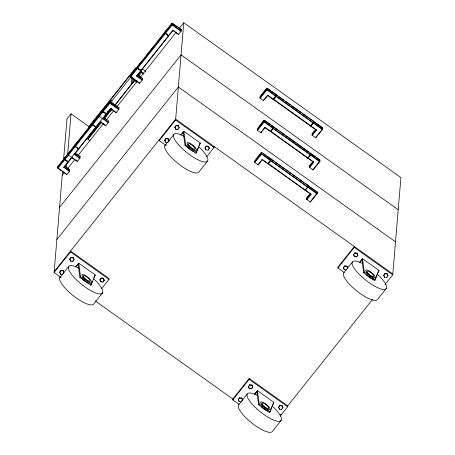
<?xml version="1.0" encoding="UTF-8"?>
<svg xmlns="http://www.w3.org/2000/svg" width="455" height="455" viewBox="0 0 455 455"><rect width="100%" height="100%" fill="white"/><g stroke="black" fill="none" stroke-linecap="round" stroke-linejoin="round"><path stroke-width="0.68" d="M58.24 166.376L64.837 158.095L57.876 166.399L57.762 167.753L57.831 168.202L66.788 174.589L69.41 171.399L69.74 169.675L64.855 166.194M61.033 277.465L54.088 272.517L62.608 171.035M63.558 159.768L66.987 118.914L71.037 113.83L89.516 127.008M66.982 174.447L57.762 167.753L64.445 159.364L64.559 158.01M66.544 167.36L66.896 163.135M67.607 154.683L71.037 113.83M75.263 153.13L80.148 156.611L79.824 158.334L77.39 161.383L68.239 155.138L68.284 153.335L68.648 153.312M59.656 272.335L60.97 270.361L63.108 270.617L63.928 272.846L62.642 274.462L60.504 274.206L59.656 272.335L60.97 270.361M60.504 274.206L60.538 273.847M63.928 272.846L63.108 270.617M75.132 146.447L75.172 144.696L82.969 135.34M69.797 259.293L71.111 257.32L73.249 257.581L74.068 259.811L72.783 261.42L70.644 261.164L69.797 259.293L71.111 257.32M54.088 272.517L70.491 251.928L70.57 251.023L109.046 278.466L108.972 279.364L101.63 288.578M70.644 261.164L69.825 258.935M72.783 261.42L72.811 261.062L71.742 260.937M74.068 259.811L73.249 257.581M90.249 140.948L87.946 139.304L87.986 138.786L101.408 121.968M89.578 136.978L89.754 134.89M95.709 127.172L95.925 126.757L95.988 127.252L92.189 124.539L92.302 123.191L92.775 123.174M99.19 114.546L99.076 115.9L99.548 115.837M102.802 111.225L102.915 109.871L109.598 101.482L110.07 101.419L119.028 107.807L118.704 109.53L116.082 112.721L110.576 108.512L106.322 113.852L103.063 111.526L102.802 111.225L109.484 102.836L109.598 101.482M104.44 118.169L104.616 116.07M105.628 114.802L105.452 116.895L106.464 115.627L106.641 113.534M107.34 105.145L107.46 103.746L106.447 105.02M107.71 111.56L107.477 114.359L108.489 113.09L108.665 110.992M94.572 276.122L95.243 274.957L78.755 263.195L75.917 266.755M109.371 102.597L109.484 101.198L108.472 102.472M118.914 109.16L109.956 102.773L110.07 101.419M105.867 125.643L100.163 121.576L100.242 121.912L105.674 125.785L108.296 122.594L108.62 120.876L103.581 117.282M99.929 279.944L101.249 277.971L103.382 278.227L104.201 280.456L102.915 282.072L100.782 281.816L99.929 279.944L101.249 277.971M100.782 281.816L99.963 279.586M102.915 282.072L104.235 280.098M104.201 280.456L103.382 278.227M131.762 77.612L131.171 84.653L114.808 105.168M132.058 74.091L132.178 72.681L110.576 99.827L110.389 101.943M132.661 77.748L132.183 83.384L134.805 80.097L136.164 81.064M133.719 82.236L134.015 78.715M137.575 74.916L142.46 78.402L142.136 80.12L139.514 83.31L130.557 76.923L130.483 76.474L137.165 68.085L137.279 66.737L137.564 66.817M138.394 75.678A33.243 5.915 -54.5 0 1 140.333 71.907L140.84 71.27L140.948 69.985M141.732 69.188L141.516 71.753L141.01 72.391A33.243 5.915 -54.5 0 0 139.076 76.161L138.957 76.406M165.114 33.01L165.228 31.657L171.91 23.268L172.388 23.211L181.34 29.598L181.016 31.315L178.394 34.506L172.889 30.303L168.634 35.638L165.375 33.317L165.114 33.01L171.797 24.621L171.91 23.268M166.138 145.549L159.193 140.595L159.267 139.691M181.226 30.951L172.274 24.559L172.388 23.211M164.761 140.413L166.075 138.439L168.213 138.701L169.032 140.931L167.747 142.54L165.609 142.284L164.761 140.413L166.075 138.439M165.609 142.284L165.637 141.926M169.032 140.931L168.213 138.701M174.902 127.372L176.216 125.404L178.354 125.66L179.173 127.889L177.888 129.504L175.749 129.243L174.902 127.372L176.216 125.404M159.193 140.595L175.596 120.006L183.763 22.75L400.912 177.604L392.745 274.86L384.975 284.614M175.749 129.243L174.93 127.013M177.888 129.504L177.916 129.146L176.847 129.015M179.173 127.889L178.354 125.66M199.671 144.201L200.348 143.035L183.854 131.279L181.022 134.834M205.034 148.023L206.354 146.049L208.487 146.305L209.306 148.535L208.02 150.15L205.887 149.894L205.034 148.023L206.354 146.049M205.887 149.894L205.063 147.665M208.02 150.15L209.334 148.176M209.306 148.535L208.487 146.305M206.735 156.656L214.072 147.443L214.151 146.544M239.125 404.472L232.761 399.934L232.835 399.029L249.238 378.441L287.719 405.877L287.64 406.781L280.303 415.995M258.019 164.807L262.273 159.472L258.303 164.892L254.766 162.486L254.618 160.825L261.301 152.442L261.773 152.38L270.731 158.767L270.617 160.12L267.989 163.379L268.052 163.874L304.969 190.196L305.527 190.031L304.969 190.196M260.721 132.689L264.969 127.354L260.999 132.775L257.462 130.369L257.314 128.708L263.997 120.325L264.469 120.262L273.427 126.649L273.313 128.003L270.685 131.262L270.748 131.751L307.665 158.078L308.223 157.913L307.665 158.078M259.896 97.944L260.01 96.591L266.693 88.202L267.165 88.145L276.122 94.532L275.798 96.25L273.176 99.44L267.665 95.237L263.417 100.572L259.896 97.944L266.579 89.555L266.693 88.202L270.958 91.125M241.315 401.879L239.176 401.623L238.357 399.393L239.643 397.778L241.781 398.034L242.629 399.905M239.176 401.623L238.357 399.393M238.329 399.752L239.643 397.778M264.469 120.262L264.258 122.059L273.102 128.367L270.48 131.558L265.049 127.69M241.742 401.338L242.6 400.263L241.781 398.034M248.47 386.71L249.784 384.737L251.922 384.993L252.741 387.222L251.456 388.837L249.317 388.581L248.47 386.71L249.784 384.737M232.761 399.934L249.164 379.339L249.238 378.441M249.317 388.581L248.498 386.352M251.456 388.837L251.484 388.479L250.415 388.354M252.741 387.222L251.922 384.993M270.526 159.068L271.004 158.96L270.89 160.314L268.052 163.874M273.239 403.539L273.916 402.374L257.422 390.612L254.59 394.172M278.602 407.356L279.916 405.388L282.055 405.644L282.873 407.873L281.588 409.489L279.45 409.227L278.602 407.356L279.916 405.388M279.45 409.227L278.915 407.623M281.588 409.489L281.617 409.13M282.873 407.873L282.055 405.644M314.627 190.349L307.995 185.623L317.146 191.868L317.215 192.317L317.101 193.665L310.418 202.054L306.619 199.347L306.733 197.993L310.378 193.42M310.691 153.506L319.842 159.75L319.911 160.2L319.797 161.548L313.114 169.937L309.315 167.23L309.428 165.876L313.074 161.298M315.599 122.964L313.387 121.388L322.538 127.633L322.606 128.077L322.493 129.43L315.81 137.819L312.011 135.112L312.124 133.759L315.366 129.692M313.267 122.804L276.282 96.079C275.048 96.341 273.444 98.348 273.444 99.634L310.361 125.961C312.056 125.256 313.751 123.032 313.313 121.053L276.395 94.725L275.838 94.89M270.333 160.478L307.79 187.193L308.189 185.481M309.576 167.537L313.831 162.196L307.938 158.272L310.56 155.081L310.884 153.363M312.272 135.414L316.526 130.079L310.634 126.154L313.256 122.964L313.58 121.246M317.101 193.665L317.146 191.868M319.797 161.548L319.842 159.75M322.493 129.43L322.538 127.633M337.86 268.012L337.94 267.108L354.343 246.519L354.269 247.423L337.86 268.012L344.23 272.551M346.414 269.957L344.281 269.701L343.462 267.472L344.748 265.856L346.881 266.112L347.734 267.989M344.281 269.701L343.462 267.472M343.428 267.83L344.748 265.856M347.7 268.342L346.881 266.112M353.569 254.789L354.889 252.815L357.021 253.077L357.84 255.306L356.555 256.916L354.422 256.66L353.569 254.789L354.889 252.815M354.422 256.66L353.603 254.43M356.555 256.916L356.589 256.563M357.84 255.306L357.021 253.077M378.344 271.618L379.015 270.452L362.527 258.69L359.689 262.251M383.707 275.44L385.021 273.466L387.159 273.722L387.978 275.952L386.693 277.567L384.555 277.311L383.707 275.44L385.021 273.466M384.555 277.311L384.02 275.702M386.693 277.567L386.722 277.209M387.978 275.952L387.159 273.722M109.689 109.706L109.501 111.822L111.708 109.046M111.048 110.673L111.236 108.557M111.748 102.91L111.936 100.794L131.33 76.417M64.946 158.289L73.932 146.686M71.947 157.43L68.449 161.821L64.65 159.108L102.597 111.475L103.075 111.367L106.22 113.659L106.117 114.108L68.165 161.741L64.724 159.512L64.764 157.76L102.711 110.121L103.183 110.11M168.532 35.444L168.714 35.973L141.169 70.542L137.37 67.835L164.915 33.266L165.393 33.158L168.532 35.444L168.43 35.894L140.891 70.462L137.552 68.364L137.484 66.481L165.029 31.913L165.495 31.895M275.798 96.25L266.954 89.942L267.085 88.367M262.353 159.807L267.779 163.681L270.406 160.484L261.557 154.177L261.773 152.38L257.536 157.595M114.802 105.594L134.805 80.097M64.832 159.637L103.188 111.498M75.24 146.573L75.058 146.044M137.552 68.364L165.501 33.283M75.888 267.113L78.106 264.002L79.898 277.374L90.892 285.217L92.376 281.435M93.861 277.652L94.6 275.764M90.892 285.217L95.243 274.957M180.988 135.192L183.211 132.081L185.003 145.452L195.997 153.295L198.465 146.993M198.96 145.737L199.705 143.843M195.997 153.295L200.348 143.035M254.555 394.53L256.779 391.419L258.571 404.791L269.565 412.628L273.023 403.812M269.565 412.628L273.916 402.374M375.654 278.193L378.128 271.891M359.66 262.609L361.884 259.498L363.676 272.869L374.67 280.712L379.015 270.452M105.435 106.288L88.981 126.968L89.021 126.456L135.692 67.875L133.19 71.407M137.279 66.737L130.596 75.121L130.483 76.474L139.702 83.168M83.839 134.242L91.711 124.369M102.557 110.753L92.507 122.935L92.655 124.596L96.193 126.996M130.994 75.285L134.481 70.679M135.362 69.575L136.244 68.472M141.698 61.624L137.484 66.481L137.666 67.01M142.574 60.526L143.45 59.429M146.51 55.59L154.376 45.71M157.436 41.871L163.123 34.734M163.993 33.636L164.869 32.544M170.346 25.662L165.228 31.657M171.228 24.559L172.303 23.433M58.109 167.952L64.707 159.671L64.445 159.364M103.063 111.526L109.86 103.222L118.704 109.53M130.83 76.679L137.433 68.392L137.165 68.085M165.375 33.317L172.172 25.008L181.016 31.315M63.711 167.332L68.244 162.077L63.711 167.332L69.41 171.399M136.432 76.053L140.97 70.798L136.432 76.053L142.136 80.12M74.131 154.689L100.276 121.866M102.904 118.579L106.402 114.188L106.22 113.659M110.65 108.847L106.322 113.852M172.963 30.639L168.634 35.638M87.946 139.304L101.152 122.725M104.673 118.3L111.72 109.462M62.255 175.26L64.462 172.485M67.556 168.606L74.626 159.733M78.163 155.297L103.348 123.686M106.442 119.801L113.511 110.929M117.043 106.493L137.37 80.979M140.464 77.1L175.812 32.732M179.344 28.295L183.763 22.75M59.559 207.378L181.067 54.867L398.216 209.727M56.864 239.495L178.371 86.985L395.52 241.844M54.162 271.612L175.67 119.102L392.819 273.961M59.815 277.59L68.563 266.613M164.92 145.668L173.668 134.697M79.898 277.374L80.541 276.566L78.755 263.195M185.003 145.452L185.646 144.644L183.854 131.279M102.563 292.895L93.815 303.872A21.516 6.074 38.5 0 1 71.714 294.413A21.516 6.074 38.5 0 1 61.152 276.629M207.662 160.979L198.92 171.95A21.516 6.074 38.5 0 1 176.819 162.492A21.516 6.074 38.5 0 1 166.251 144.713M261.17 95.567L266.892 88.389M260.158 98.252L266.954 89.942M267.745 95.573L263.417 100.572M259.356 126.581L263.997 120.325L264.059 122.088L257.462 130.369M257.2 130.062L263.883 121.673L264.355 121.616L273.313 128.003M254.504 162.179L261.187 153.79L261.494 152.624M254.766 162.486L261.557 154.177M312.83 133.304L314.109 131.705M312.011 135.112L316.06 130.028M315.531 137.74L322.129 129.459L313.256 122.964M312.261 162.754L309.428 165.876M309.315 167.23L313.364 162.145M312.835 169.857L319.433 161.576L310.56 155.081M306.88 199.654L311.135 194.313L305.237 190.389L307.864 187.198L316.737 193.694L310.139 201.975M309.138 195.405L306.733 197.993M306.619 199.347L310.668 194.262M251.911 387.944L252.77 386.869M357.016 256.023L357.875 254.948M247.236 394.03L238.488 405.007A21.516 6.074 38.5 0 0 252.582 423.588A21.516 6.074 38.5 0 0 272.488 431.289L281.23 420.312M352.335 262.114L343.593 273.085A21.516 6.074 38.5 0 0 357.681 291.672A21.516 6.074 38.5 0 0 377.593 299.367L386.335 288.396M258.571 404.791L259.214 403.983L257.422 390.612M363.676 272.869L364.318 272.062L362.527 258.69M280.377 415.091L281.241 414.01M287.219 406.503L372.497 299.47M92.45 124.846L92.775 124.562M181.34 29.598L178.388 27.766M142.46 78.402L138.274 75.695M119.028 107.807L115.519 105.583M80.148 156.611L75.962 153.909M77.39 161.383L71.6 157.532M276.122 94.532L272.062 91.916M273.444 99.634L276.282 96.079L276.202 94.868L277.357 95.686M273.427 126.649L271.572 125.608M270.748 131.751L273.586 128.196L273.7 126.843L273.222 126.951M310.361 125.961L312.983 122.77L313.313 121.053L308.501 117.902M270.731 158.767L266.67 156.15M304.839 183.371L307.916 185.287L271.004 158.96M92.189 124.539L92.666 124.437M130.858 76.861L130.557 76.923L130.596 75.121L130.966 75.098M78.271 148.734L78.857 148.757L78.385 148.768M58.138 168.14L57.831 168.202L57.876 166.399M171.797 24.621L172.274 24.559M109.991 101.641L102.915 109.871M109.484 102.836L109.956 102.773M99.253 116.309L108.296 122.594M273.142 127.008L273.7 126.843L310.611 153.17L310.68 153.665M310.919 125.796L273.461 99.082M141.169 70.542L140.584 70.525M273.114 128.208L310.498 154.518L310.486 155.075L273.028 128.361M68.449 161.821L67.863 161.804M270.418 160.325L307.876 187.039M176.187 125.756L178.32 126.018M166.047 138.798L168.179 139.059M206.32 146.408L208.458 146.664M354.854 253.173L356.993 253.435M354.985 256.37L356.055 256.495M344.719 266.215L346.852 266.471M384.993 273.825L387.125 274.081M71.082 257.678L73.221 257.939M60.942 270.719L63.08 270.975M101.215 278.329L103.353 278.585M100.811 281.457L101.88 281.582M249.755 385.095L251.888 385.351M239.614 398.136L241.747 398.392M279.888 405.746L282.026 406.002M165.307 31.992L165.029 31.913L164.915 33.266L168.714 35.973M102.995 110.207L102.711 110.121L102.597 111.475L106.402 114.188M75.251 145.026L74.967 144.946L74.853 146.3L78.652 149.007M75.354 145.219L75.172 144.696M65.042 157.839L64.764 157.76L64.826 158.255M275.724 96.244L313.182 122.958M68.17 154.689L68.546 155.075M279.086 96.921L283.698 100.214M285.433 101.448L290.045 104.741M291.2 105.56L301.005 112.556M302.16 113.375L307.347 117.077M316.708 123.749L322.237 127.696M276.009 95.886L267.051 89.499L266.579 89.555L266.755 89.971M313.467 122.594L322.424 128.987M172.86 23.825L177.279 26.976M267.665 95.237L273.37 99.298M310.828 126.012L316.526 130.079M172.889 30.303L178.588 34.364M264.389 120.484L270.469 124.818M274.081 127.394L278.699 130.687M279.848 131.506L285.04 135.209M286.195 136.034L296 143.024M297.155 143.848L302.348 147.551M303.496 148.375L308.689 152.078M311.243 153.898L315.116 156.656M316.219 157.447L319.564 159.995M310.771 154.711L319.728 161.104M264.969 127.354L270.674 131.421M308.132 158.13L313.831 162.196M263.348 153.784L265.561 155.36M270.81 159.102L273.694 161.161M274.848 161.98L290.995 173.497M292.15 174.322L297.342 178.024M298.497 178.843L303.684 182.546M315.736 191.14L316.839 191.93M270.617 160.12L261.659 153.733L261.187 153.79L261.363 154.205M308.075 186.834L317.033 193.221M142.352 68.944L145.748 71.367M137.433 68.392L140.686 70.718M140.84 71.27L143.826 73.397M140.333 71.907L143.319 74.034M262.273 159.472L267.972 163.538M305.43 190.247L311.135 194.313M136.915 75.883L142.347 79.75M134.617 80.723L136.921 82.366M175.596 120.006L214.072 147.443M354.269 247.423L392.745 274.86M185.646 144.644L196.64 152.488M364.318 272.062L375.312 279.905M110.576 99.827L111.936 100.794M110.542 102.039L114.415 104.798M110.576 108.512L116.275 112.578M104.007 117.862L106.771 119.836M102.91 118.232L108.506 122.224M75.32 146.351L78.578 148.677M80.034 157.965L74.603 154.091L74.119 154.268L79.824 158.334M64.707 159.671L67.966 161.991M65.554 166.974L68.972 169.414M64.195 167.156L69.626 171.029M70.491 251.928L108.972 279.364M249.164 379.339L287.64 406.781M80.541 276.566L91.535 284.409M259.214 403.983L270.207 411.826M95.169 300.857L233.199 399.285M164.79 140.055L165.358 141.306M59.685 271.976L60.253 273.222M310.6 153.722L310.611 153.17L310.498 154.518L307.859 157.936L270.765 131.199M307.722 185.43L307.802 186.641L305.163 190.054L268.069 163.317M68.284 153.335L68.352 153.784M198.88 146.902A21.516 6.074 38.5 0 1 203.584 161.872A21.516 6.074 38.5 0 1 176.62 142.432A21.516 6.074 38.5 0 1 184.087 136.238M193.415 151.464A5.938 1.678 38.5 0 1 186.783 146.334M265.14 408.977A5.938 1.678 38.5 0 1 264.31 408.397M272.448 406.241A21.516 6.074 38.5 0 1 277.152 421.211A21.516 6.074 38.5 0 1 250.187 401.771A21.516 6.074 38.5 0 1 257.655 395.577M267.893 411.064A5.938 1.678 38.5 0 1 261.193 406.662M370.239 277.055A5.938 1.678 38.5 0 1 369.409 276.475M377.548 274.32A21.516 6.074 38.5 0 1 382.257 289.289A21.516 6.074 38.5 0 1 355.287 269.849A21.516 6.074 38.5 0 1 362.76 263.655M373.657 279.142A5.938 1.678 38.5 0 1 366.298 274.74M93.775 278.824A21.516 6.074 38.5 0 1 98.479 293.793A21.516 6.074 38.5 0 1 71.515 274.354A21.516 6.074 38.5 0 1 78.982 268.16M88.31 283.38A5.938 1.678 38.5 0 1 81.678 278.255M187.892 144.94A5.938 1.678 38.5 0 0 196.099 150.332A5.938 1.678 38.5 0 0 191.339 144.053A5.938 1.678 38.5 0 0 187.892 144.94M188.973 145.361A4.288 1.211 38.5 0 0 194.894 149.251A4.288 1.211 38.5 0 0 191.458 144.718A4.288 1.211 38.5 0 0 188.973 145.361M261.46 404.279A5.938 1.678 38.5 0 0 269.667 409.671A5.938 1.678 38.5 0 0 264.901 403.392A5.938 1.678 38.5 0 0 261.46 404.279M262.535 404.694A4.288 1.211 38.5 0 0 268.461 408.59A4.288 1.211 38.5 0 0 265.026 404.057A4.288 1.211 38.5 0 0 262.535 404.694M366.559 272.357A5.938 1.678 38.5 0 0 374.766 277.749A5.938 1.678 38.5 0 0 370.006 271.47A5.938 1.678 38.5 0 0 366.559 272.357M367.64 272.772A4.288 1.211 38.5 0 0 373.566 276.668A4.288 1.211 38.5 0 0 370.131 272.135A4.288 1.211 38.5 0 0 367.64 272.772M82.787 276.862A5.938 1.678 38.5 0 0 90.994 282.254A5.938 1.678 38.5 0 0 86.234 275.975A5.938 1.678 38.5 0 0 82.787 276.862M83.868 277.277A4.288 1.211 38.5 0 0 89.794 281.173A4.288 1.211 38.5 0 0 86.353 276.64A4.288 1.211 38.5 0 0 83.868 277.277"/></g></svg>
